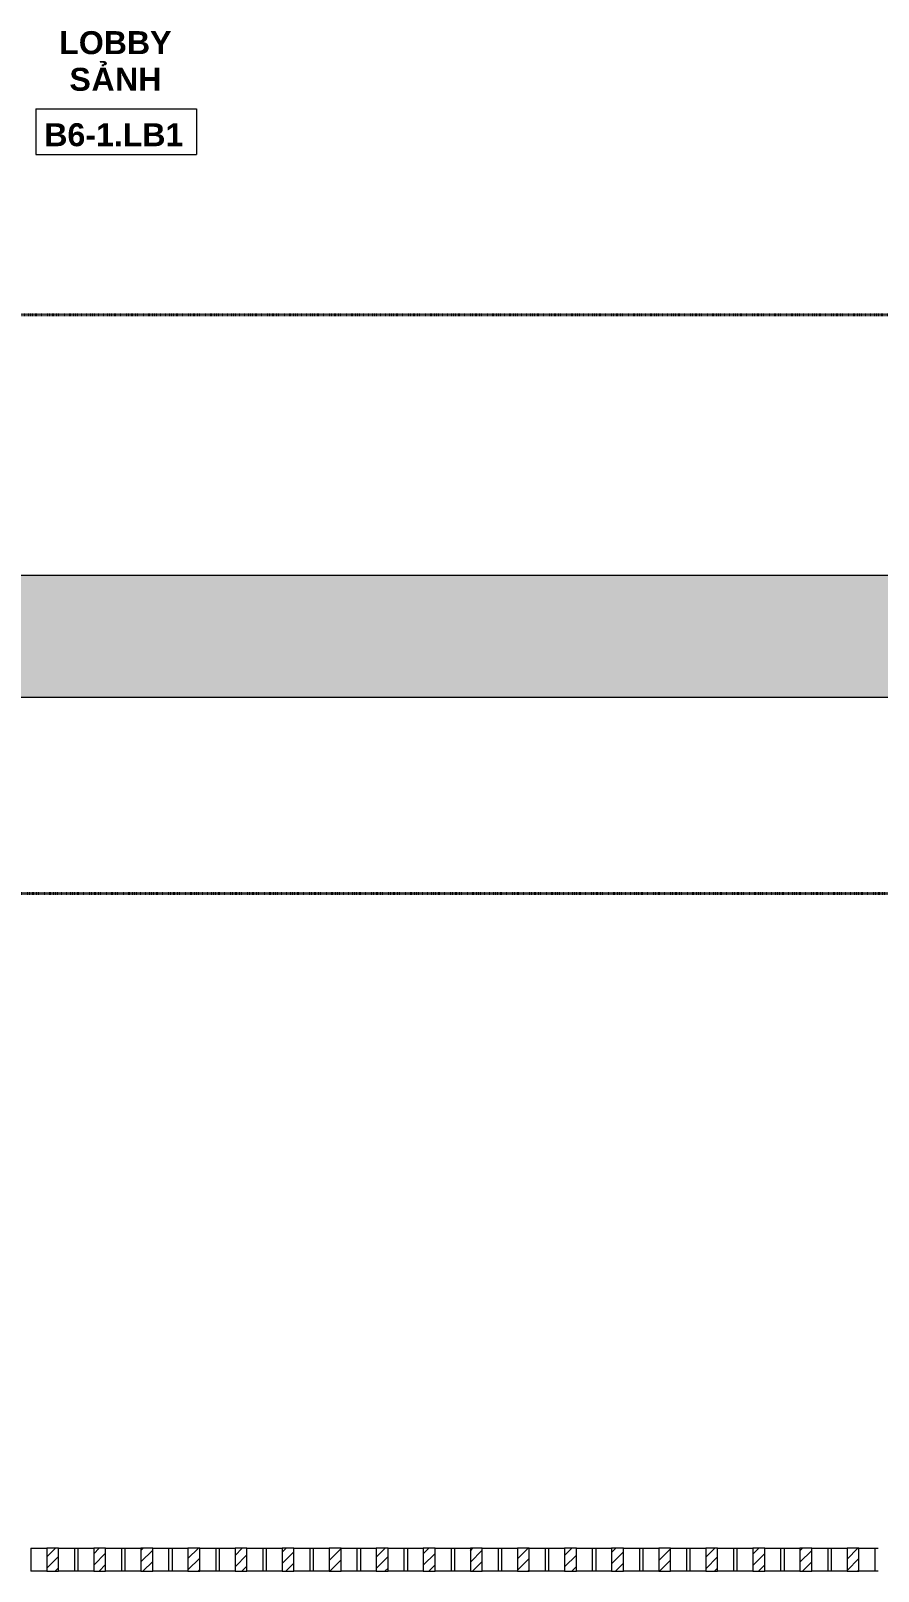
# Model space of a CAD drawing. Header units: millimetres. Extents: x -32090 to 18410, y 18847 to 76047.
# Drawn here: x -18610 to -14920, y 62076 to 68784 of the extents above; entities that cross this region are included whole.
import ezdxf

# ---------------------------------------------------------------- set-up
doc = ezdxf.new("R2010")
doc.units = ezdxf.units.MM
doc.linetypes.add('dash 1-1', pattern=[2, 1, -1])
for name, color, linetype, lineweight in [('A-AREA-IDEN', 2, 'Continuous', 9), ('A-DETL', 90, 'Continuous', 5), ('A-GLAZ-CURT', 52, 'Continuous', 5), ('A-GLAZ-CWMG', 51, 'Continuous', 5), ('A-WALL', 113, 'Continuous', 5), ('A-WALL-PATT', 111, 'Continuous', 5)]:
    doc.layers.add(name, color=color, linetype=linetype, lineweight=lineweight)
doc.styles.add('Arial_B', font='arialbd.ttf', dxfattribs={"height": 100})
doc.styles.add('Arial_B_1', font='arialbd.ttf', dxfattribs={"height": 100})

# ---------------------------------------------------------------- blocks, each defined once
blk = doc.blocks.new('X Block - X Block-V711-1st Traffic Floor Plan - Pedestrian')
at = {"layer": 'A-GLAZ-CURT'}
h = blk.add_hatch(dxfattribs=at)
h.set_pattern_fill('FP_706', color=256, style=0, pattern_type=2)
h.set_pattern_definition([(45, (18507.433, -62126), (-24.748737, 24.748737), [])])
h.paths.add_polyline_path([(-33.3, -50), (18.3, -50), (18.3, 50), (-33.3, 50)])
for p, q in [((-102.5, 50), (-102.5, -50)), ((-102.5, 50), (-33.3, 50)), ((18.3, 50), (-33.3, 50)), ((-33.3, 50), (-33.3, -50)), ((18.3, -50), (18.3, 50)), ((18.3, 50), (87.5, 50)), ((87.5, 50), (87.5, -50)), ((-33.3, -50), (-102.5, -50)), ((-33.3, -50), (18.3, -50)), ((87.5, -50), (18.3, -50))]:
    blk.add_line(p, q, dxfattribs=at)
blk = doc.blocks.new('X Block - X Block-V712-1st Traffic Floor Plan - Pedestrian')
at = {"layer": 'A-GLAZ-CURT'}
h = blk.add_hatch(dxfattribs=at)
h.set_pattern_fill('FP_707', color=256, style=0, pattern_type=2)
h.set_pattern_definition([(45, (18302.433, -62126), (-24.748737, 24.748737), [])])
h.paths.add_polyline_path([(-33.3, -50), (18.3, -50), (18.3, 50), (-33.3, 50)])
for p, q in [((-102.5, 50), (-102.5, -50)), ((-102.5, 50), (-33.3, 50)), ((18.3, 50), (-33.3, 50)), ((-33.3, 50), (-33.3, -50)), ((18.3, -50), (18.3, 50)), ((18.3, 50), (87.5, 50)), ((87.5, 50), (87.5, -50)), ((-33.3, -50), (-102.5, -50)), ((-33.3, -50), (18.3, -50)), ((87.5, -50), (18.3, -50))]:
    blk.add_line(p, q, dxfattribs=at)
blk = doc.blocks.new('X Block - X Block-V713-1st Traffic Floor Plan - Pedestrian')
at = {"layer": 'A-GLAZ-CURT'}
h = blk.add_hatch(dxfattribs=at)
h.set_pattern_fill('FP_708', color=256, style=0, pattern_type=2)
h.set_pattern_definition([(45, (18097.433, -62126), (-24.748737, 24.748737), [])])
h.paths.add_polyline_path([(-33.3, -50), (18.3, -50), (18.3, 50), (-33.3, 50)])
for p, q in [((-102.5, 50), (-102.5, -50)), ((-102.5, 50), (-33.3, 50)), ((18.3, 50), (-33.3, 50)), ((-33.3, 50), (-33.3, -50)), ((18.3, -50), (18.3, 50)), ((18.3, 50), (87.5, 50)), ((87.5, 50), (87.5, -50)), ((-33.3, -50), (-102.5, -50)), ((-33.3, -50), (18.3, -50)), ((87.5, -50), (18.3, -50))]:
    blk.add_line(p, q, dxfattribs=at)
blk = doc.blocks.new('X Block - X Block-V714-1st Traffic Floor Plan - Pedestrian')
at = {"layer": 'A-GLAZ-CURT'}
h = blk.add_hatch(dxfattribs=at)
h.set_pattern_fill('FP_709', color=256, style=0, pattern_type=2)
h.set_pattern_definition([(45, (17892.433, -62126), (-24.748737, 24.748737), [])])
h.paths.add_polyline_path([(-33.3, -50), (18.3, -50), (18.3, 50), (-33.3, 50)])
for p, q in [((-102.5, 50), (-102.5, -50)), ((-102.5, 50), (-33.3, 50)), ((18.3, 50), (-33.3, 50)), ((-33.3, 50), (-33.3, -50)), ((18.3, -50), (18.3, 50)), ((18.3, 50), (87.5, 50)), ((87.5, 50), (87.5, -50)), ((-33.3, -50), (-102.5, -50)), ((-33.3, -50), (18.3, -50)), ((87.5, -50), (18.3, -50))]:
    blk.add_line(p, q, dxfattribs=at)
blk = doc.blocks.new('X Block - X Block-V715-1st Traffic Floor Plan - Pedestrian')
at = {"layer": 'A-GLAZ-CURT'}
h = blk.add_hatch(dxfattribs=at)
h.set_pattern_fill('FP_710', color=256, style=0, pattern_type=2)
h.set_pattern_definition([(45, (17687.433, -62126), (-24.748737, 24.748737), [])])
h.paths.add_polyline_path([(-33.3, -50), (18.3, -50), (18.3, 50), (-33.3, 50)])
for p, q in [((-102.5, 50), (-102.5, -50)), ((-102.5, 50), (-33.3, 50)), ((18.3, 50), (-33.3, 50)), ((-33.3, 50), (-33.3, -50)), ((18.3, -50), (18.3, 50)), ((18.3, 50), (87.5, 50)), ((87.5, 50), (87.5, -50)), ((-33.3, -50), (-102.5, -50)), ((-33.3, -50), (18.3, -50)), ((87.5, -50), (18.3, -50))]:
    blk.add_line(p, q, dxfattribs=at)
blk = doc.blocks.new('X Block - X Block-V716-1st Traffic Floor Plan - Pedestrian')
at = {"layer": 'A-GLAZ-CURT'}
h = blk.add_hatch(dxfattribs=at)
h.set_pattern_fill('FP_711', color=256, style=0, pattern_type=2)
h.set_pattern_definition([(45, (17482.433, -62126), (-24.748737, 24.748737), [])])
h.paths.add_polyline_path([(-33.3, -50), (18.3, -50), (18.3, 50), (-33.3, 50)])
for p, q in [((-102.5, 50), (-102.5, -50)), ((-102.5, 50), (-33.3, 50)), ((18.3, 50), (-33.3, 50)), ((-33.3, 50), (-33.3, -50)), ((18.3, -50), (18.3, 50)), ((18.3, 50), (87.5, 50)), ((87.5, 50), (87.5, -50)), ((-33.3, -50), (-102.5, -50)), ((-33.3, -50), (18.3, -50)), ((87.5, -50), (18.3, -50))]:
    blk.add_line(p, q, dxfattribs=at)
blk = doc.blocks.new('X Block - X Block-V717-1st Traffic Floor Plan - Pedestrian')
at = {"layer": 'A-GLAZ-CURT'}
h = blk.add_hatch(dxfattribs=at)
h.set_pattern_fill('FP_712', color=256, style=0, pattern_type=2)
h.set_pattern_definition([(45, (17277.433, -62126), (-24.748737, 24.748737), [])])
h.paths.add_polyline_path([(-33.3, -50), (18.3, -50), (18.3, 50), (-33.3, 50)])
for p, q in [((-102.5, 50), (-102.5, -50)), ((-102.5, 50), (-33.3, 50)), ((18.3, 50), (-33.3, 50)), ((-33.3, 50), (-33.3, -50)), ((18.3, -50), (18.3, 50)), ((18.3, 50), (87.5, 50)), ((87.5, 50), (87.5, -50)), ((-33.3, -50), (-102.5, -50)), ((-33.3, -50), (18.3, -50)), ((87.5, -50), (18.3, -50))]:
    blk.add_line(p, q, dxfattribs=at)
blk = doc.blocks.new('X Block - X Block-V718-1st Traffic Floor Plan - Pedestrian')
at = {"layer": 'A-GLAZ-CURT'}
h = blk.add_hatch(dxfattribs=at)
h.set_pattern_fill('FP_713', color=256, style=0, pattern_type=2)
h.set_pattern_definition([(45, (17072.433, -62126), (-24.748737, 24.748737), [])])
h.paths.add_polyline_path([(-33.3, -50), (18.3, -50), (18.3, 50), (-33.3, 50)])
for p, q in [((-102.5, 50), (-102.5, -50)), ((-102.5, 50), (-33.3, 50)), ((18.3, 50), (-33.3, 50)), ((-33.3, 50), (-33.3, -50)), ((18.3, -50), (18.3, 50)), ((18.3, 50), (87.5, 50)), ((87.5, 50), (87.5, -50)), ((-33.3, -50), (-102.5, -50)), ((-33.3, -50), (18.3, -50)), ((87.5, -50), (18.3, -50))]:
    blk.add_line(p, q, dxfattribs=at)
blk = doc.blocks.new('X Block - X Block-V719-1st Traffic Floor Plan - Pedestrian')
at = {"layer": 'A-GLAZ-CURT'}
h = blk.add_hatch(dxfattribs=at)
h.set_pattern_fill('FP_714', color=256, style=0, pattern_type=2)
h.set_pattern_definition([(45, (16867.433, -62126), (-24.748737, 24.748737), [])])
h.paths.add_polyline_path([(-33.3, -50), (18.3, -50), (18.3, 50), (-33.3, 50)])
for p, q in [((-102.5, 50), (-102.5, -50)), ((-102.5, 50), (-33.3, 50)), ((18.3, 50), (-33.3, 50)), ((-33.3, 50), (-33.3, -50)), ((18.3, -50), (18.3, 50)), ((18.3, 50), (87.5, 50)), ((87.5, 50), (87.5, -50)), ((-33.3, -50), (-102.5, -50)), ((-33.3, -50), (18.3, -50)), ((87.5, -50), (18.3, -50))]:
    blk.add_line(p, q, dxfattribs=at)
blk = doc.blocks.new('X Block - X Block-V720-1st Traffic Floor Plan - Pedestrian')
at = {"layer": 'A-GLAZ-CURT'}
h = blk.add_hatch(dxfattribs=at)
h.set_pattern_fill('FP_715', color=256, style=0, pattern_type=2)
h.set_pattern_definition([(45, (16662.433, -62126), (-24.748737, 24.748737), [])])
h.paths.add_polyline_path([(-33.3, -50), (18.3, -50), (18.3, 50), (-33.3, 50)])
for p, q in [((-102.5, 50), (-102.5, -50)), ((-102.5, 50), (-33.3, 50)), ((18.3, 50), (-33.3, 50)), ((-33.3, 50), (-33.3, -50)), ((18.3, -50), (18.3, 50)), ((18.3, 50), (87.5, 50)), ((87.5, 50), (87.5, -50)), ((-33.3, -50), (-102.5, -50)), ((-33.3, -50), (18.3, -50)), ((87.5, -50), (18.3, -50))]:
    blk.add_line(p, q, dxfattribs=at)
blk = doc.blocks.new('X Block - X Block-V721-1st Traffic Floor Plan - Pedestrian')
at = {"layer": 'A-GLAZ-CURT'}
h = blk.add_hatch(dxfattribs=at)
h.set_pattern_fill('FP_716', color=256, style=0, pattern_type=2)
h.set_pattern_definition([(45, (16457.433, -62126), (-24.748737, 24.748737), [])])
h.paths.add_polyline_path([(-33.3, -50), (18.3, -50), (18.3, 50), (-33.3, 50)])
for p, q in [((-102.5, 50), (-102.5, -50)), ((-102.5, 50), (-33.3, 50)), ((18.3, 50), (-33.3, 50)), ((-33.3, 50), (-33.3, -50)), ((18.3, -50), (18.3, 50)), ((18.3, 50), (87.5, 50)), ((87.5, 50), (87.5, -50)), ((-33.3, -50), (-102.5, -50)), ((-33.3, -50), (18.3, -50)), ((87.5, -50), (18.3, -50))]:
    blk.add_line(p, q, dxfattribs=at)
blk = doc.blocks.new('X Block - X Block-V722-1st Traffic Floor Plan - Pedestrian')
at = {"layer": 'A-GLAZ-CURT'}
h = blk.add_hatch(dxfattribs=at)
h.set_pattern_fill('FP_717', color=256, style=0, pattern_type=2)
h.set_pattern_definition([(45, (16252.433, -62126), (-24.748737, 24.748737), [])])
h.paths.add_polyline_path([(-33.3, -50), (18.3, -50), (18.3, 50), (-33.3, 50)])
for p, q in [((-102.5, 50), (-102.5, -50)), ((-102.5, 50), (-33.3, 50)), ((18.3, 50), (-33.3, 50)), ((-33.3, 50), (-33.3, -50)), ((18.3, -50), (18.3, 50)), ((18.3, 50), (87.5, 50)), ((87.5, 50), (87.5, -50)), ((-33.3, -50), (-102.5, -50)), ((-33.3, -50), (18.3, -50)), ((87.5, -50), (18.3, -50))]:
    blk.add_line(p, q, dxfattribs=at)
blk = doc.blocks.new('X Block - X Block-V723-1st Traffic Floor Plan - Pedestrian')
at = {"layer": 'A-GLAZ-CURT'}
h = blk.add_hatch(dxfattribs=at)
h.set_pattern_fill('FP_718', color=256, style=0, pattern_type=2)
h.set_pattern_definition([(45, (16047.433, -62126), (-24.748737, 24.748737), [])])
h.paths.add_polyline_path([(-33.3, -50), (18.3, -50), (18.3, 50), (-33.3, 50)])
for p, q in [((-102.5, 50), (-102.5, -50)), ((-102.5, 50), (-33.3, 50)), ((18.3, 50), (-33.3, 50)), ((-33.3, 50), (-33.3, -50)), ((18.3, -50), (18.3, 50)), ((18.3, 50), (87.5, 50)), ((87.5, 50), (87.5, -50)), ((-33.3, -50), (-102.5, -50)), ((-33.3, -50), (18.3, -50)), ((87.5, -50), (18.3, -50))]:
    blk.add_line(p, q, dxfattribs=at)
blk = doc.blocks.new('X Block - X Block-V724-1st Traffic Floor Plan - Pedestrian')
at = {"layer": 'A-GLAZ-CURT'}
h = blk.add_hatch(dxfattribs=at)
h.set_pattern_fill('FP_719', color=256, style=0, pattern_type=2)
h.set_pattern_definition([(45, (15842.433, -62126), (-24.748737, 24.748737), [])])
h.paths.add_polyline_path([(-33.3, -50), (18.3, -50), (18.3, 50), (-33.3, 50)])
for p, q in [((-102.5, 50), (-102.5, -50)), ((-102.5, 50), (-33.3, 50)), ((18.3, 50), (-33.3, 50)), ((-33.3, 50), (-33.3, -50)), ((18.3, -50), (18.3, 50)), ((18.3, 50), (87.5, 50)), ((87.5, 50), (87.5, -50)), ((-33.3, -50), (-102.5, -50)), ((-33.3, -50), (18.3, -50)), ((87.5, -50), (18.3, -50))]:
    blk.add_line(p, q, dxfattribs=at)
blk = doc.blocks.new('X Block - X Block-V725-1st Traffic Floor Plan - Pedestrian')
at = {"layer": 'A-GLAZ-CURT'}
h = blk.add_hatch(dxfattribs=at)
h.set_pattern_fill('FP_720', color=256, style=0, pattern_type=2)
h.set_pattern_definition([(45, (15637.433, -62126), (-24.748737, 24.748737), [])])
h.paths.add_polyline_path([(-33.3, -50), (18.3, -50), (18.3, 50), (-33.3, 50)])
for p, q in [((-102.5, 50), (-102.5, -50)), ((-102.5, 50), (-33.3, 50)), ((18.3, 50), (-33.3, 50)), ((-33.3, 50), (-33.3, -50)), ((18.3, -50), (18.3, 50)), ((18.3, 50), (87.5, 50)), ((87.5, 50), (87.5, -50)), ((-33.3, -50), (-102.5, -50)), ((-33.3, -50), (18.3, -50)), ((87.5, -50), (18.3, -50))]:
    blk.add_line(p, q, dxfattribs=at)
blk = doc.blocks.new('X Block - X Block-V726-1st Traffic Floor Plan - Pedestrian')
at = {"layer": 'A-GLAZ-CURT'}
h = blk.add_hatch(dxfattribs=at)
h.set_pattern_fill('FP_721', color=256, style=0, pattern_type=2)
h.set_pattern_definition([(45, (15432.433, -62126), (-24.748737, 24.748737), [])])
h.paths.add_polyline_path([(-33.3, -50), (18.3, -50), (18.3, 50), (-33.3, 50)])
for p, q in [((-102.5, 50), (-102.5, -50)), ((-102.5, 50), (-33.3, 50)), ((18.3, 50), (-33.3, 50)), ((-33.3, 50), (-33.3, -50)), ((18.3, -50), (18.3, 50)), ((18.3, 50), (87.5, 50)), ((87.5, 50), (87.5, -50)), ((-33.3, -50), (-102.5, -50)), ((-33.3, -50), (18.3, -50)), ((87.5, -50), (18.3, -50))]:
    blk.add_line(p, q, dxfattribs=at)
blk = doc.blocks.new('X Block - X Block-V727-1st Traffic Floor Plan - Pedestrian')
at = {"layer": 'A-GLAZ-CURT'}
h = blk.add_hatch(dxfattribs=at)
h.set_pattern_fill('FP_722', color=256, style=0, pattern_type=2)
h.set_pattern_definition([(45, (15227.433, -62126), (-24.748737, 24.748737), [])])
h.paths.add_polyline_path([(-33.3, -50), (18.3, -50), (18.3, 50), (-33.3, 50)])
for p, q in [((-102.5, 50), (-102.5, -50)), ((-102.5, 50), (-33.3, 50)), ((18.3, 50), (-33.3, 50)), ((-33.3, 50), (-33.3, -50)), ((18.3, -50), (18.3, 50)), ((18.3, 50), (87.5, 50)), ((87.5, 50), (87.5, -50)), ((-33.3, -50), (-102.5, -50)), ((-33.3, -50), (18.3, -50)), ((87.5, -50), (18.3, -50))]:
    blk.add_line(p, q, dxfattribs=at)
blk = doc.blocks.new('X Block - X Block-V728-1st Traffic Floor Plan - Pedestrian')
at = {"layer": 'A-GLAZ-CURT'}
h = blk.add_hatch(dxfattribs=at)
h.set_pattern_fill('FP_723', color=256, style=0, pattern_type=2)
h.set_pattern_definition([(45, (15022.433, -62126), (-24.748737, 24.748737), [])])
h.paths.add_polyline_path([(-33.3, -50), (18.3, -50), (18.3, 50), (-33.3, 50)])
for p, q in [((-102.5, 50), (-102.5, -50)), ((-102.5, 50), (-33.3, 50)), ((18.3, 50), (-33.3, 50)), ((-33.3, 50), (-33.3, -50)), ((18.3, -50), (18.3, 50)), ((18.3, 50), (87.5, 50)), ((87.5, 50), (87.5, -50)), ((-33.3, -50), (-102.5, -50)), ((-33.3, -50), (18.3, -50)), ((87.5, -50), (18.3, -50))]:
    blk.add_line(p, q, dxfattribs=at)
blk = doc.blocks.new('Rectangular Mullion - 15 x 100mm-V155-1st Traffic Floor Plan - Pedestrian')
at = {"layer": 'A-GLAZ-CWMG'}
for p, q in [((-23149.9, 65882), (-23134.9, 65882)), ((-23134.9, 65782), (-23149.9, 65782))]:
    blk.add_line(p, q, dxfattribs=at)
blk = doc.blocks.new('Room Tag - Room Tag-8377849-1st Traffic Floor Plan - Pedestrian')
at = {"layer": 'A-AREA-IDEN'}
for p, q in [((-7, -0.80625), (-7, -4.80625)), ((-7, -0.80625), (7, -0.80625)), ((7, -0.80625), (7, -4.80625)), ((-7, -4.80625), (7, -4.80625))]:
    blk.add_line(p, q, dxfattribs=at)

msp = doc.modelspace()

# ---------------------------------------------------------------- hatches: boundary and pattern name
at = {"layer": 'A-WALL-PATT'}
msp.add_hatch(color=256, dxfattribs=at).paths.add_polyline_path([(-14689.9, 65882), (-14689.9, 66412), (-19389.9, 66412), (-19389.9, 65882), (-14911.3, 65882)])

# ---------------------------------------------------------------- linework, layer by layer
at = {"layer": 'A-DETL', "linetype": 'dash 1-1', "lineweight": 40}
for p, q in [((-22558.8, 67547), (1495.1, 67547)), ((-4304.9, 65027), (-20604.9, 65027))]:
    msp.add_line(p, q, dxfattribs=at)
at = {"layer": 'A-WALL', "lineweight": 15}
for p, q in [((-7690, 66412), (-19389.9, 66412)), ((-19389.9, 65882), (-7690, 65882))]:
    msp.add_line(p, q, dxfattribs=at)

# ---------------------------------------------------------------- block references
at = {"layer": 'A-AREA-IDEN', "xscale": 49.99999999999998, "yscale": 49.99999999999998, "zscale": 49.99999999999998}
msp.add_blockref('Room Tag - Room Tag-8377849-1st Traffic Floor Plan - Pedestrian', (-18238.3, 68485.4), dxfattribs=at)
at = {"layer": 'A-GLAZ-CURT'}
for name, p in [('X Block - X Block-V711-1st Traffic Floor Plan - Pedestrian', (-18507.4, 62126)), ('X Block - X Block-V712-1st Traffic Floor Plan - Pedestrian', (-18302.4, 62126)), ('X Block - X Block-V713-1st Traffic Floor Plan - Pedestrian', (-18097.4, 62126)), ('X Block - X Block-V714-1st Traffic Floor Plan - Pedestrian', (-17892.4, 62126)), ('X Block - X Block-V715-1st Traffic Floor Plan - Pedestrian', (-17687.4, 62126)), ('X Block - X Block-V716-1st Traffic Floor Plan - Pedestrian', (-17482.4, 62126)), ('X Block - X Block-V717-1st Traffic Floor Plan - Pedestrian', (-17277.4, 62126)), ('X Block - X Block-V718-1st Traffic Floor Plan - Pedestrian', (-17072.4, 62126)), ('X Block - X Block-V719-1st Traffic Floor Plan - Pedestrian', (-16867.4, 62126)), ('X Block - X Block-V720-1st Traffic Floor Plan - Pedestrian', (-16662.4, 62126)), ('X Block - X Block-V721-1st Traffic Floor Plan - Pedestrian', (-16457.4, 62126)), ('X Block - X Block-V722-1st Traffic Floor Plan - Pedestrian', (-16252.4, 62126)), ('X Block - X Block-V723-1st Traffic Floor Plan - Pedestrian', (-16047.4, 62126)), ('X Block - X Block-V724-1st Traffic Floor Plan - Pedestrian', (-15842.4, 62126)), ('X Block - X Block-V725-1st Traffic Floor Plan - Pedestrian', (-15637.4, 62126)), ('X Block - X Block-V726-1st Traffic Floor Plan - Pedestrian', (-15432.4, 62126)), ('X Block - X Block-V727-1st Traffic Floor Plan - Pedestrian', (-15227.4, 62126)), ('X Block - X Block-V728-1st Traffic Floor Plan - Pedestrian', (-15022.4, 62126))]:
    msp.add_blockref(name, p, dxfattribs=at)
at = {"layer": 'A-GLAZ-CWMG'}
for p in [(4730, -3706), (4935, -3706), (5140, -3706), (5345, -3706), (5550, -3706), (5755, -3706), (5960, -3706), (6165, -3706), (6370, -3706), (6575, -3706), (6780, -3706), (6985, -3706), (7190, -3706), (7395, -3706), (7600, -3706), (7805, -3706), (8010, -3706), (8215, -3706)]:
    msp.add_blockref('Rectangular Mullion - 15 x 100mm-V155-1st Traffic Floor Plan - Pedestrian', p, dxfattribs=at)

# ---------------------------------------------------------------- texts
at = {"layer": 'A-AREA-IDEN', "char_height": 100, "attachment_point": 1}
for s, insert, width, style in [('LOBBY', (-18486.2, 68782.8), 597.257, 'Arial_B'), ('\\fArial|b1|i0|c254|p34|;Ả', (-18345.8, 68623.1), 124.262, 'Arial_B_1'), ('\\fArial|b1|i0|c0|p34|;S', (-18441.7, 68623.1), 116.245, 'Arial_B'), ('NH', (-18243.2, 68623.1), 248.523, 'Arial_B'), ('B6-1.LB1', (-18551.2, 68381.7), 745.569, 'Arial_B')]:
    msp.add_mtext(s, dxfattribs=dict(at, insert=insert, width=width, style=style))

doc.saveas('drawing.dxf')
